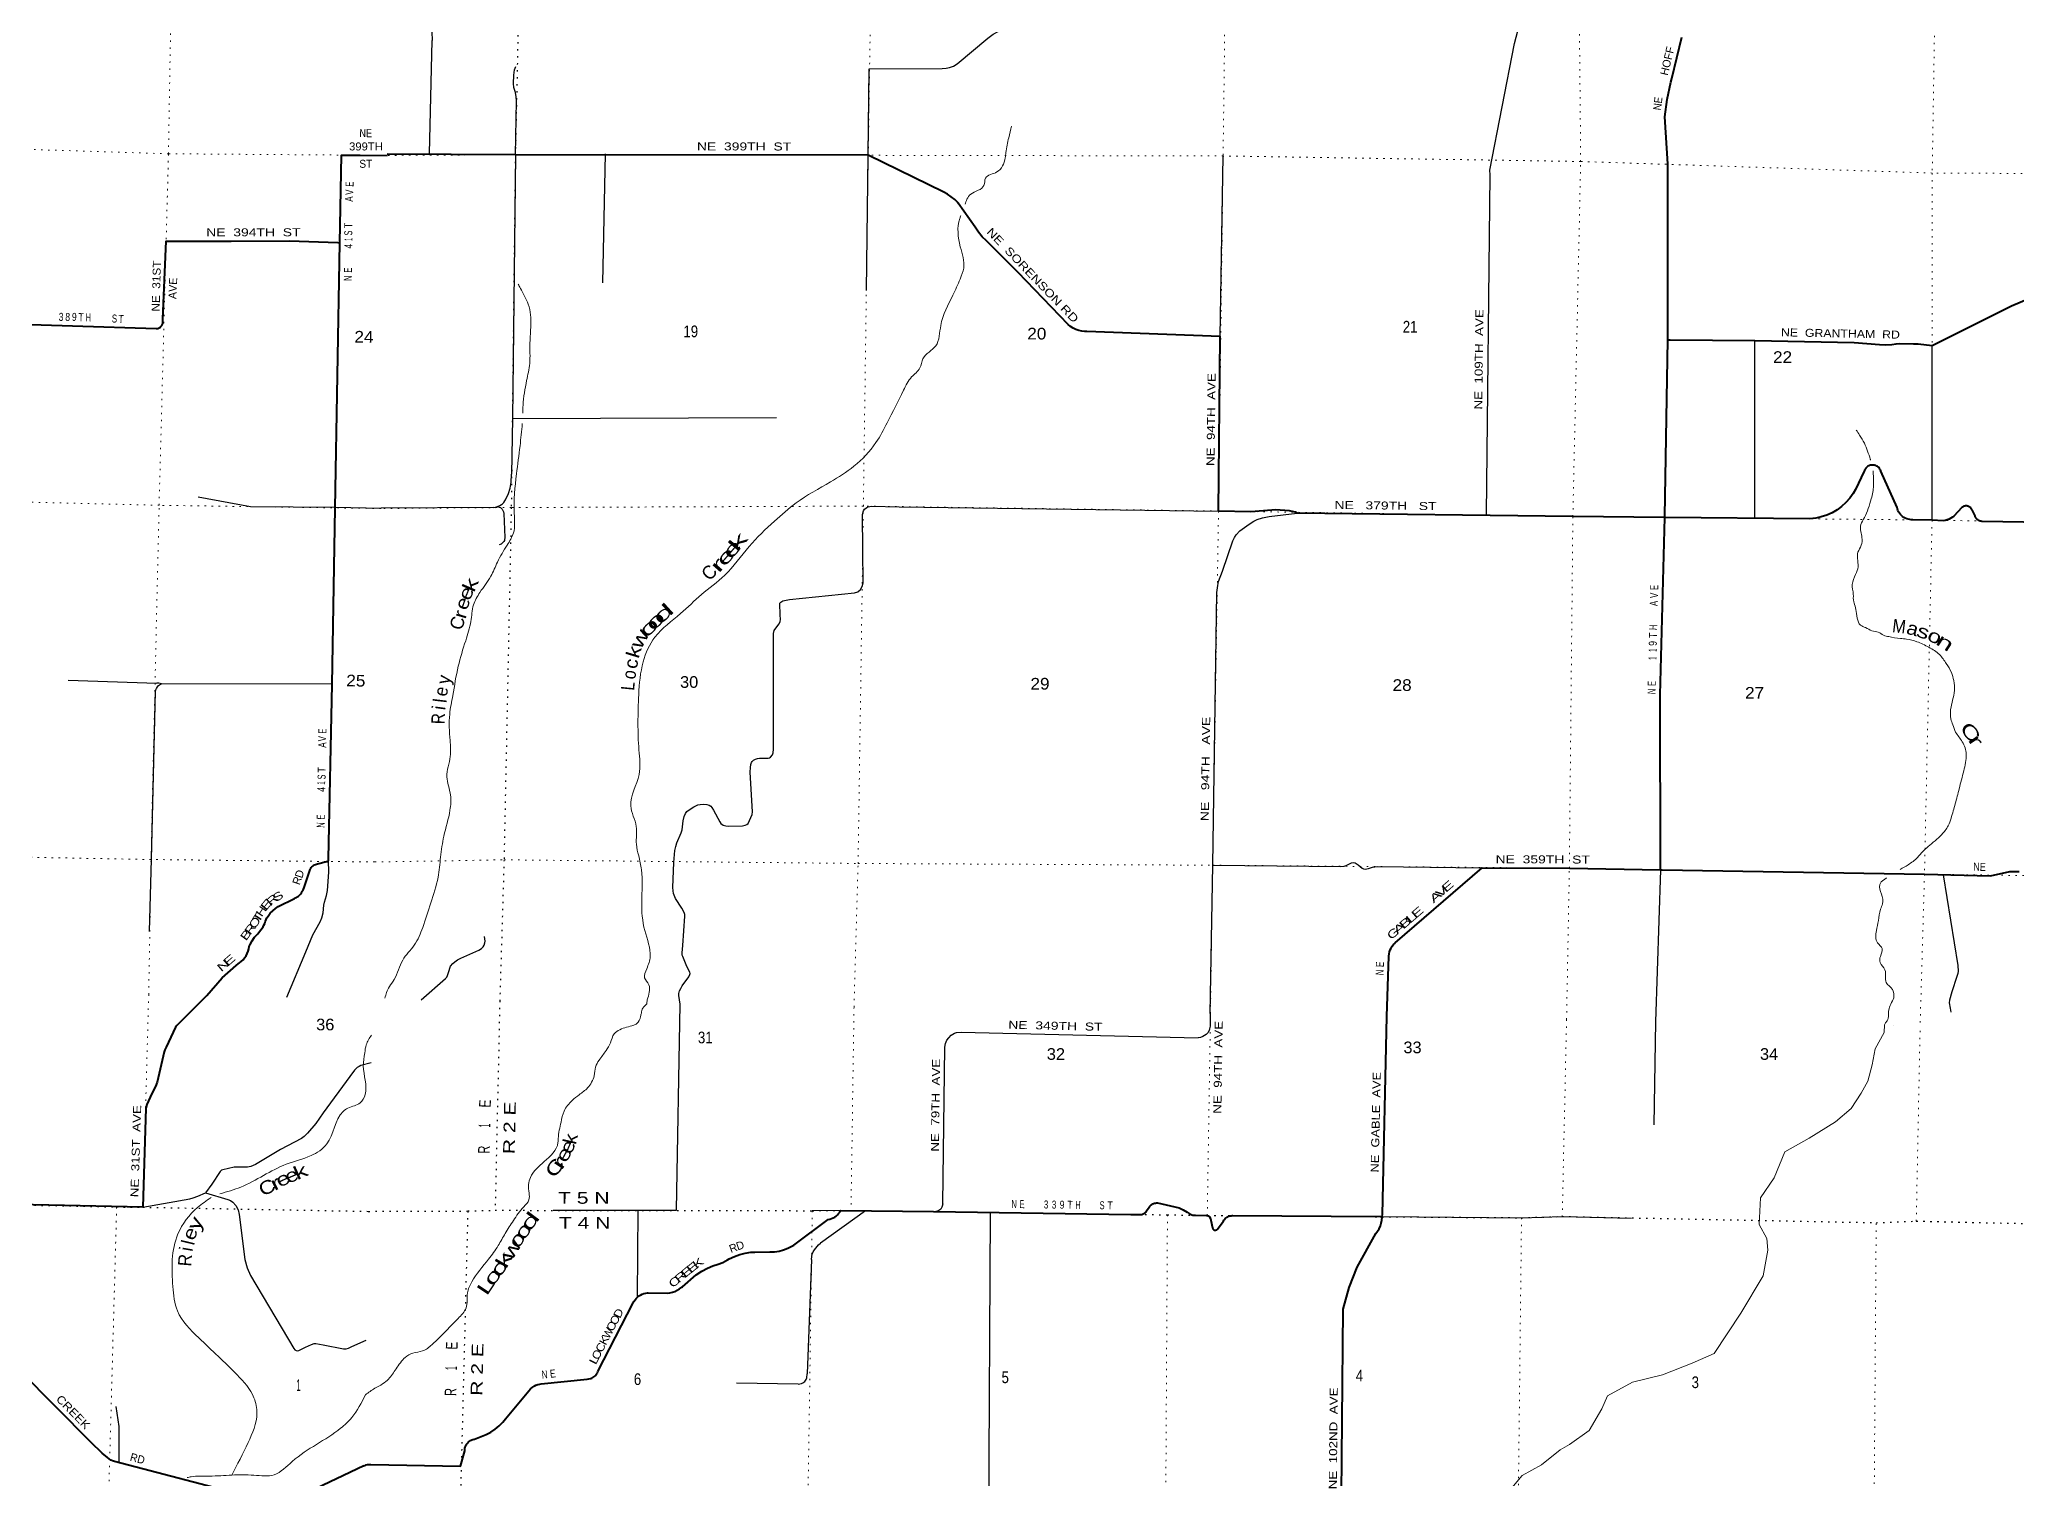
# Model space of a CAD drawing. Header units: feet. Extents: x -481249 to -254670, y -730376 to -544252.
# Drawn here: x -419631 to -389979, y -598346 to -576767 of the extents above; entities that cross this region are included whole.
import ezdxf
from ezdxf.enums import TextEntityAlignment as Align

# ---------------------------------------------------------------- set-up
doc = ezdxf.new("R2010")
doc.units = ezdxf.units.FT
doc.header["$LTSCALE"] = 70
doc.linetypes.add('DOTTED', pattern=[1.5, 0.3, -1.2])
for name, color, linetype, lineweight in [('26', 7, 'Continuous', 40), ('27', 7, 'Continuous', 13), ('29', 7, 'Continuous', 25), ('39', 7, 'Continuous', 13), ('41', 7, 'Continuous', 13), ('6', 7, 'DOTTED', 25), ('7', 7, 'DOTTED', 13)]:
    doc.layers.add(name, color=color, linetype=linetype, lineweight=lineweight)
doc.layers.add('30', color=7, linetype='Continuous')

msp = doc.modelspace()

# ---------------------------------------------------------------- linework, layer by layer
at = {"layer": '26'}
for points in [[(-395207.1, -581270.65), (-395206.88, -581258.7), (-395208.5, -578632.44), (-395251.64, -577927.75), (-395220.88, -577665.98), (-395162.93, -577408.85), (-395146.02, -577351.34), (-395000.3, -576732.71)], [(-415127.4, -579813.96), (-415104.56, -578499.93), (-414824.56, -578500.51), (-414415.21, -578504.71)], [(-395255.92, -583936.94), (-395256.92, -583936.93), (-396632.82, -583921.18), (-400770.28, -583869.08), (-400795.28, -583852.96), (-400820.28, -583848.35), (-400881.64, -583837.02), (-401095.16, -583821.68), (-401148.71, -583823.35), (-401463.91, -583851.92), (-401947.83, -583838.58), (-401923.34, -581218.3), (-403923.31, -581146.93), (-403954.78, -581145.59), (-403999.82, -581139.66), (-404043.98, -581129.05), (-404086.8, -581113.88), (-404127.79, -581094.32), (-404166.52, -581070.58), (-404202.55, -581042.93), (-404954.58, -580260.96), (-405419.05, -579793.81), (-405426.41, -579787.44), (-405491.47, -579724.24), (-405549.56, -579654.58), (-405600.06, -579579.24), (-405851.89, -579221.94), (-405859.27, -579213.43), (-405905.29, -579166.53), (-405955.95, -579124.71), (-406010.71, -579088.4), (-406068.97, -579058.03), (-407201.84, -578503.36), (-412494.67, -578495.02), (-414414.91, -578488.15)], [(-420398.06, -581020.12), (-417881.41, -581103.05), (-417879.6, -581102.94), (-417868.67, -581101.65), (-417857.94, -581099.22), (-417847.53, -581095.68), (-417837.54, -581091.07), (-417828.08, -581085.44), (-417819.27, -581078.85), (-417811.19, -581071.38), (-417803.94, -581063.11), (-417797.59, -581054.12), (-417792.22, -581044.52), (-417787.88, -581034.41), (-417784.62, -581023.9), (-417782.48, -581013.11), (-417781.94, -581007.24), (-417782.89, -580980.93), (-417781.89, -580957.24), (-417732.42, -579791.7), (-416758.48, -579788.93), (-415882.97, -579788.42), (-415155.4, -579813.01), (-415127.4, -579813.96)], [(-415296.74, -589049.08), (-415241.98, -586440.14), (-415198.68, -583796.84), (-415127.4, -579813.96)], [(-395207.1, -581270.65), (-395171.82, -581270.93), (-393903.72, -581280.89), (-392411.81, -581310.84), (-392034.29, -581342.42), (-391941.82, -581346.33), (-391849.44, -581340.56), (-391781.31, -581330), (-391733.33, -581325.43), (-391521.17, -581330.86), (-391453.75, -581332.42), (-391243.16, -581353.31), (-390051.29, -580759.26), (-389533.55, -580541.66)], [(-395255.92, -583936.94), (-395255.41, -583917.16), (-395207.1, -581270.65)], [(-391532.7, -583967.95), (-391533.45, -583968), (-391556.9, -583968.43), (-391580.26, -583966.4), (-391603.29, -583961.94), (-391625.72, -583955.1), (-391647.32, -583945.96), (-391667.84, -583934.6), (-391687.06, -583921.16), (-391704.77, -583905.79), (-391720.78, -583888.65), (-391734.91, -583869.93), (-391747.01, -583849.83), (-391756.93, -583828.59), (-391764.59, -583806.42), (-391769.88, -583783.57), (-392011.58, -583241.81), (-392014.25, -583233.63), (-392019.58, -583221.04), (-392026.21, -583209.08), (-392034.04, -583197.88), (-392043.01, -583187.55), (-392053, -583178.22), (-392063.92, -583169.99), (-392075.63, -583162.94), (-392088.02, -583157.15), (-392100.95, -583152.69), (-392114.27, -583149.61), (-392127.84, -583147.94), (-392141.51, -583147.69), (-392155.13, -583148.88), (-392168.56, -583151.48), (-392181.63, -583155.47), (-392194.22, -583160.8), (-392206.18, -583167.43), (-392217.39, -583175.26), (-392227.71, -583184.23), (-392237.04, -583194.22), (-392245.28, -583205.14), (-392252.33, -583216.85), (-392258.11, -583229.24), (-392262.57, -583242.17), (-392392.71, -583513.42), (-392429.42, -583576.47), (-392479.89, -583646.6), (-392537.41, -583711.07), (-392601.36, -583769.17), (-392671.03, -583820.27), (-392745.66, -583863.81), (-392824.43, -583899.3), (-392906.48, -583926.37), (-392990.91, -583944.72), (-393076.79, -583954.14), (-395255.92, -583936.94)], [(-389251.66, -584016.83), (-390491.24, -583993.74), (-390499.86, -583993.21), (-390512.17, -583991.34), (-390524.22, -583988.21), (-390535.87, -583983.83), (-390547, -583978.25), (-390557.49, -583971.54), (-390567.22, -583963.78), (-390576.08, -583955.03), (-390583.99, -583945.41), (-390590.84, -583935.02), (-390596.57, -583923.97), (-390601.11, -583912.38), (-390645.41, -583820.08), (-390647.86, -583814.5), (-390652.51, -583805.92), (-390658.05, -583797.88), (-390664.39, -583790.46), (-390671.47, -583783.74), (-390679.21, -583777.8), (-390687.54, -583772.7), (-390696.35, -583768.5), (-390705.55, -583765.24), (-390715.04, -583762.96), (-390724.72, -583761.69), (-390734.48, -583761.44), (-390744.21, -583762.21), (-390753.81, -583763.99), (-390763.17, -583766.76), (-390772.19, -583770.5), (-390780.76, -583775.16), (-390788.81, -583780.69), (-390796.23, -583787.03), (-390920.37, -583912.84), (-390937.61, -583927.54), (-390962.65, -583945.23), (-390989.39, -583960.2), (-391017.55, -583972.3), (-391046.82, -583981.38), (-391076.88, -583987.36), (-391245.56, -583973.55), (-391532.7, -583967.95)], [(-395316.35, -589219.97), (-395323.99, -586595.73), (-395255.92, -583936.94)], [(-417121.08, -591104.79), (-416893.69, -590838.98), (-416680.21, -590653.93), (-416651.95, -590629.44), (-416630.21, -590614.2), (-416605.68, -590594.51), (-416579.02, -590568.08), (-416555.27, -590539.01), (-416534.69, -590507.62), (-416517.5, -590474.25), (-416503.9, -590439.26), (-416494.02, -590403.05), (-416487.99, -590366), (-416474.59, -590337.37), (-416443.3, -590282.27), (-416406.43, -590230.75), (-416364.38, -590183.36), (-416345.63, -590163.71), (-416309.94, -590119.99), (-416279.01, -590072.78), (-416267.19, -590049.8), (-416252.72, -590021.67), (-416245.99, -589999.8), (-416242.86, -589989.63), (-416234.15, -589961.32), (-416221.15, -589939.63), (-416203.37, -589911.32), (-416170.86, -589869.91), (-416134.19, -589832.12), (-416093.77, -589798.37), (-416050.05, -589769.03), (-415808.07, -589647.48), (-415790.05, -589638.43), (-415758.07, -589619.56), (-415748.76, -589613.33), (-415731.44, -589598.89), (-415715.72, -589582.72), (-415701.77, -589565), (-415689.76, -589545.92), (-415684.72, -589535.68), (-415672.6, -589510.68), (-415664.2, -589485.68), (-415588.32, -589259.9), (-415573.37, -589215.42), (-415571.2, -589209.9), (-415564.37, -589197.49), (-415555.35, -589184.52), (-415545.02, -589172.56), (-415533.49, -589161.74), (-415520.9, -589152.19), (-415507.38, -589144.01), (-415493.08, -589137.29), (-415478.15, -589132.1), (-415462.76, -589128.5), (-415327.62, -589096.13), (-415313.17, -589091.21), (-415305.22, -589087.76), (-415300.44, -589084.05), (-415298.06, -589079.54), (-415296.47, -589070.52), (-415296.74, -589049.08)], [(-399425.37, -591416.39), (-399392.6, -590510.94), (-399388.51, -590479.86), (-399381.2, -590449.39), (-399370.74, -590419.84), (-399357.24, -590391.55), (-399340.87, -590364.82), (-399321.79, -590339.96), (-399300.22, -590317.22), (-399296.5, -590313.76), (-397992.92, -589187.73), (-396685.77, -589193.86), (-395316.35, -589219.97)], [(-395316.35, -589219.97), (-395291.35, -589220.38), (-391358.69, -589284.47), (-390370.78, -589307.13), (-390079.72, -589244.46), (-390006.35, -589242.83), (-389941.11, -589242.83)], [(-417121.08, -591104.79), (-417544.18, -591521.25), (-417571.21, -591551.46), (-417590.81, -591576.03), (-417733.84, -591876.36), (-417751.62, -591919.27), (-417762.45, -591948.45), (-417867.77, -592402.16), (-417890.64, -592470), (-417946.09, -592570.82), (-418020.32, -592735.57), (-418034.73, -592794.37), (-418081.95, -594278.18)], [(-399490.78, -594416.03), (-399490.45, -594386.1), (-399425.37, -591416.39)], [(-418081.95, -594278.18), (-422554.08, -594180.86), (-422567.92, -594180.38), (-422594.4, -594195.23), (-422700.49, -594265.49), (-423205.64, -594672.3), (-424176.37, -595506.99)], [(-408319.51, -594847.9), (-407801.49, -594462.75), (-407775.8, -594457.36), (-407750.81, -594449.32), (-407726.8, -594438.72), (-407704.03, -594425.66), (-407682.74, -594410.29), (-407663.19, -594392.78), (-407645.56, -594373.33), (-407630.07, -594352.13), (-407616.88, -594329.44), (-407616.28, -594328.26), (-406223.33, -594343.65), (-403260.93, -594385.11), (-403155.2, -594385.96), (-403131.67, -594386.15), (-403105.2, -594386.18), (-403097.97, -594385.21), (-403087.49, -594382.67), (-403077.33, -594379.03), (-403067.61, -594374.36), (-403058.42, -594368.7), (-403049.89, -594362.11), (-403042.08, -594354.66), (-403035.1, -594346.43), (-403029.02, -594337.53), (-403027.26, -594334.53), (-402988.07, -594276.2), (-402979.5, -594264.52), (-402969.76, -594253.8), (-402958.95, -594244.15), (-402947.2, -594235.69), (-402934.62, -594228.51), (-402921.36, -594222.68), (-402907.56, -594218.26), (-402893.38, -594215.31), (-402878.97, -594213.87), (-402864.48, -594213.93), (-402861.59, -594214.13), (-402536.25, -594289.64), (-402476.57, -594316.8), (-402420.06, -594350.05), (-402417.64, -594351.66), (-402402.29, -594364.02), (-402385.73, -594374.71), (-402368.14, -594383.6), (-402349.72, -594390.61), (-402330.66, -594395.66), (-402311.18, -594398.68), (-402293.46, -594399.65), (-402128.8, -594401.31), (-402122.8, -594401.3), (-402116.84, -594401.91), (-402110.97, -594403.14), (-402105.26, -594404.98), (-402099.77, -594407.4), (-402094.57, -594410.39), (-402089.71, -594413.9), (-402085.25, -594417.9), (-402083.44, -594419.9), (-402069.99, -594444.93), (-402064.19, -594469.9), (-402036.35, -594589.75), (-402035.62, -594593.67), (-402034.49, -594597.49), (-402032.97, -594601.17), (-402031.06, -594604.68), (-402028.81, -594607.96), (-402026.22, -594610.99), (-402023.33, -594613.74), (-402020.16, -594616.17), (-402016.76, -594618.25), (-402013.17, -594619.97), (-402009.41, -594621.3), (-402005.53, -594622.23), (-402001.58, -594622.75), (-401997.59, -594622.86), (-401993.62, -594622.54), (-401989.7, -594621.82), (-401985.87, -594620.69), (-401982.19, -594619.16), (-401978.69, -594617.26), (-401975.4, -594615), (-401972.37, -594612.41), (-401970.32, -594610.32), (-401875.52, -594487.38), (-401867.2, -594473.44), (-401857.46, -594460.45), (-401846.42, -594448.54), (-401834.19, -594437.86)], [(-401834.19, -594437.86), (-401820.92, -594428.51), (-401806.74, -594420.6), (-401791.81, -594414.22), (-401776.3, -594409.43), (-401760.37, -594406.29), (-401744.2, -594404.83), (-401731.9, -594404.86), (-399524.78, -594415.87), (-399490.78, -594416.03)], [(-400125.61, -600817.79), (-400078.35, -595808.14), (-399986.45, -595480.48), (-399866.15, -595175.91), (-399587.66, -594674.37), (-399561.12, -594638.6), (-399538.46, -594600.26), (-399519.93, -594559.76), (-399505.74, -594517.55), (-399496.04, -594474.08), (-399490.93, -594429.84), (-399490.78, -594416.03)], [(-414766.69, -598158.04), (-414749.16, -598149.7), (-414730.35, -598143.2), (-414710.97, -598138.71), (-414709.82, -598138.57), (-414684.9, -598135.93), (-414659.82, -598136.4), (-413317.66, -598161.64), (-413254.34, -597930.57), (-413253.45, -597911.97), (-413250.61, -597893.56), (-413245.87, -597875.55), (-413239.27, -597858.14), (-413230.89, -597841.51), (-413220.81, -597825.85), (-413209.16, -597811.32), (-413196.05, -597798.1), (-413181.62, -597786.32), (-413166.05, -597776.11), (-413149.49, -597767.58), (-413132.14, -597760.83), (-413114.17, -597755.94), (-413106.34, -597754.42), (-412933.57, -597687.56), (-412863.98, -597651.23), (-412798.56, -597607.83), (-412738.04, -597557.82), (-412683.08, -597501.76), (-412641.08, -597449.68), (-412265.75, -596999.43), (-412241.13, -596979.73), (-412214.58, -596962.71), (-412186.4, -596948.56), (-412156.89, -596937.44), (-412126.38, -596929.46), (-412106.85, -596926.1), (-411418.61, -596854.84), (-411393.73, -596852.26), (-411368.61, -596847.63), (-411360.76, -596845.62), (-411345.04, -596839.77), (-411330.01, -596832.31), (-411315.85, -596823.31), (-411302.7, -596812.89), (-411290.72, -596801.15), (-411280.02, -596788.22), (-411270.74, -596774.25), (-411262.97, -596759.38), (-411256.79, -596743.78), (-411255.6, -596740.08), (-410728.05, -595713.97), (-410715.16, -595689.61), (-410699.79, -595666.74), (-410682.11, -595645.6), (-410662.32, -595626.43), (-410640.63, -595609.43), (-410617.29, -595594.78), (-410592.54, -595582.66), (-410566.67, -595573.19), (-410539.94, -595566.48), (-410512.66, -595562.6), (-410500.69, -595561.81), (-410217.43, -595567.39), (-410177.95, -595562.48), (-410139.19, -595553.47), (-410101.59, -595540.46), (-410065.55, -595523.59), (-410031.48, -595503.05), (-409999.74, -595479.06), (-409989.5, -595470.13), (-409781.25, -595293.88), (-409699.8, -595238.77), (-409613.04, -595192.49), (-409532.09, -595159.11), (-409450.64, -595131.51), (-409382.29, -595106.81), (-409312.31, -595069.22), (-409285.8, -595052.38), (-409208.85, -595014.85), (-409128.41, -594985.58), (-409045.34, -594964.87), (-408960.57, -594952.96), (-408903.07, -594949.97), (-408677.91, -594949.23), (-408608.61, -594946.24), (-408540, -594936.03), (-408472.84, -594918.7), (-408407.85, -594894.45), (-408345.76, -594863.54), (-408319.51, -594847.9)], [(-414766.69, -598158.04), (-415585.92, -598546.66), (-415698.52, -598576.84), (-415837.81, -598600.52), (-416079.09, -598630.56), (-416327.87, -598638.32), (-416382.97, -598636.2), (-416407.92, -598634.3), (-416480.44, -598621.36), (-418507.27, -598091.41), (-418539.1, -598081.79), (-418560.29, -598071.19), (-418613.26, -598033.03), (-418692.61, -597966.27), (-418859.07, -597807.49), (-419915.03, -596734.88)]]:
    msp.add_lwpolyline(points, dxfattribs=at)
at = {"layer": '29'}
for p, q in [((-413781.76, -578474.81), (-413743.94, -576782.14)), ((-411145.38, -578481), (-411188.89, -580414.62)), ((-407229.16, -580531.32), (-407201.89, -578507.27)), ((-401923.34, -581218.3), (-401878.89, -578513.67)), ((-393904.05, -583948.3), (-393905.73, -581280.9)), ((-391245.56, -583973.55), (-391243.16, -581353.31)), ((-412537.02, -582450.51), (-408575.83, -582436.73)), ((-412822.67, -583785.85), (-414509.79, -583793.02)), ((-419200.71, -586375.77), (-417872.11, -586417.48)), ((-417802.02, -586428.77), (-415245.75, -586426.01)), ((-402034.86, -589149.45), (-400115.21, -589167.63)), ((-399568.26, -589170.62), (-397992.92, -589187.73)), ((-395316.35, -589219.97), (-395393, -591495.92)), ((-391077.57, -589296.11), (-390860.85, -590651.09)), ((-395393, -591495.92), (-395418.28, -593040.26)), ((-405807.42, -591654.34), (-402255.16, -591736.6)), ((-406084.09, -594228.39), (-406050.35, -591879.63)), ((-410660.94, -595621.66), (-410651.26, -594323.97)), ((-407616.28, -594328.26), (-408040.52, -594330.3)), ((-407243.71, -594332.38), (-407918.87, -594816.38)), ((-405372.4, -594364.57), (-405399.78, -599380.88)), ((-408054.98, -595063.23), (-408115.66, -596779.25)), ((-408250.82, -596929.68), (-409176.35, -596918.45))]:
    msp.add_line(p, q, dxfattribs=at)
for points in [[(-413698.35, -574900.72), (-413826.53, -575040.86), (-413873.24, -575118.32), (-413914.62, -575195.76), (-414133.49, -575727.2), (-414154.84, -575815.33), (-414157.51, -575895.44), (-414146.84, -575959.54), (-414122.81, -576020.96), (-414034.73, -576146.48), (-413882.59, -576336.09), (-413831.87, -576413.54), (-413791.83, -576498.99), (-413767.81, -576565.76), (-413749.13, -576651.21), (-413743.94, -576782.14)], [(-397510.04, -576826.73), (-397405.01, -576428.26)], [(-406093.27, -577202.67), (-406030.5, -577198.68), (-405985.12, -577187.99), (-405923.73, -577166.63), (-405867.68, -577131.91), (-405408.58, -576747.35), (-405325.83, -576688.6), (-405251.1, -576648.54), (-405147, -576595.13), (-405040.23, -576552.4), (-404936.13, -576520.35), (-404813.35, -576493.65), (-404674.55, -576474.95), (-404549.1, -576458.93), (-404386.28, -576445.58), (-404255.49, -576445.58), (-404063.31, -576453.59), (-403943.2, -576458.93)], [(-397925.95, -583884.91), (-397874.76, -578796.96), (-397876.86, -578728.69), (-397510.04, -576826.73)], [(-412494.67, -578495.02), (-412478.6, -577684.71), (-412481.27, -577625.96), (-412491.95, -577561.87), (-412515.97, -577484.42), (-412521.31, -577428.34), (-412515.97, -577302.82), (-412505.29, -577220.04), (-412489.28, -577171.97)], [(-407201.89, -578507.27), (-407201.84, -578503.36), (-407187.57, -577204.26), (-406093.27, -577202.67)], [(-412494.67, -578495.02), (-412539.75, -582451.28), (-412549.96, -583285.01)], [(-412761.12, -583772.01), (-412725.13, -583755.59), (-412701.45, -583741.57), (-412686.76, -583729.55), (-412668.75, -583709.53), (-412650.39, -583684.16), (-412641.39, -583670.8), (-412599.35, -583573.33), (-412573.32, -583495.88), (-412556.65, -583405.08), (-412549.96, -583285.01)], [(-417249.96, -583625.74), (-416465.32, -583772.3), (-415186.36, -583780.98), (-414509.79, -583793.02)], [(-412822.67, -583785.85), (-412790.86, -583780.3), (-412761.12, -583772.01)], [(-412761.12, -583772.01), (-412735.14, -583778.96), (-412715.46, -583786.97), (-412693.77, -583807.67), (-412680.76, -583829.7), (-412671.08, -583850.4), (-412666.08, -583873.76), (-412652.74, -584234.29), (-412655.4, -584271.67), (-412658.74, -584282.36), (-412665.41, -584293.05), (-412682.1, -584311.73), (-412698.11, -584326.43), (-412707.45, -584333.1), (-412738.15, -584345.12)], [(-407283.01, -584425.24), (-407287.67, -583888.47), (-407274.33, -583835.05), (-407255.64, -583808.35), (-407223.61, -583784.31), (-407204.93, -583773.63), (-407150.4, -583763.84)], [(-407150.4, -583763.84), (-406736.76, -583773.28), (-401950.07, -583842.31)], [(-401974.25, -585061.39), (-401959.3, -584956.67), (-401945.96, -584892.58), (-401889.91, -584737.69), (-401732.42, -584283.69), (-401706.4, -584232.95), (-401681.71, -584195.56), (-401625.66, -584136.81), (-401489.53, -584032.66), (-401418.13, -583989.93), (-401366.75, -583965.89), (-401288.67, -583940.52), (-401187.91, -583920.49), (-400770.28, -583869.08)], [(-408970.6, -587752.74), (-408967.93, -587682), (-408963.26, -587640.6), (-408953.25, -587609.89), (-408943.24, -587592.53), (-408923.89, -587575.18), (-408893.87, -587560.48), (-408862.5, -587549.81), (-408831.14, -587544.46), (-408703.02, -587544.46), (-408682.33, -587540.46), (-408666.98, -587528.44), (-408638.96, -587496.39), (-408626.95, -587461.67), (-408622.94, -587410.93), (-408622.94, -585675.06), (-408614.26, -585629.68), (-408544.86, -585536.21), (-408520.84, -585498.82), (-408516.17, -585461.42), (-408521.51, -585397.32), (-408526.85, -585221.07), (-408512.83, -585202.39), (-408484.14, -585183.68), (-408382.72, -585162.31), (-407405.79, -585066.17), (-407355.74, -585047.49), (-407315.71, -585012.77), (-407291.68, -584967.37), (-407277.67, -584916.62), (-407283.01, -584425.24)], [(-402070.67, -591370.67), (-402034.86, -589149.45), (-401974.25, -585061.39)], [(-417892.38, -586545.7), (-417886.52, -586520.02), (-417878.03, -586498.8), (-417864.25, -586475.45), (-417846.22, -586456.35), (-417833.49, -586444.68), (-417818.64, -586434.07), (-417802.02, -586428.77)], [(-417802.02, -586428.77), (-417840.91, -586419.22), (-417872.11, -586417.48)], [(-417982.19, -590144.54), (-417953.56, -589060.1), (-417892.38, -586545.7)], [(-410020.38, -591231.45), (-410043.62, -591101.63), (-410041.62, -591070.93), (-410030.94, -591033.54), (-410013.59, -590997.48), (-409990.23, -590957.42), (-409894.14, -590823.89), (-409876.13, -590790.52), (-409874.8, -590771.82), (-409878.13, -590754.45), (-409920.83, -590669), (-409984.89, -590519.44), (-409991.57, -590498.09), (-409992.9, -590462.04), (-409984.89, -590353.87), (-409952.86, -589915.9), (-409953.53, -589890.54), (-409964.21, -589857.16), (-409995.57, -589793.05), (-410091.66, -589648.84), (-410104.34, -589624.82), (-410121.69, -589574.08), (-410129.7, -589535.36), (-410134.37, -589483.27), (-410118.35, -589109.39), (-410102.34, -588927.79), (-410088.33, -588867.71), (-410070.31, -588815.62), (-410006.25, -588666.07), (-409992.24, -588619.35), (-409979.56, -588484.47), (-409963.55, -588419.06), (-409944.86, -588376.33), (-409920.83, -588345.6), (-409887.48, -588317.58), (-409818.08, -588272.18), (-409755.34, -588244.12), (-409720.65, -588237.46), (-409673.94, -588234.79), (-409623.23, -588240.13), (-409589.85, -588249.46), (-409563.17, -588262.83), (-409545.82, -588281.53), (-409520.46, -588324.24), (-409429.7, -588500.5), (-409411.03, -588521.88), (-409377.66, -588547.25), (-409337.62, -588560.6), (-409296.24, -588564.59), (-409086.72, -588556.59), (-409045.34, -588548.57), (-409023.32, -588537.9), (-409003.3, -588521.87), (-408981.28, -588479.13), (-408943.25, -588388.35), (-408938.57, -588350.95), (-408970.6, -587752.74)], [(-415920.73, -591127.52), (-415638.1, -590447.21), (-415532.04, -590192.54), (-415421.74, -589997.29), (-415399.47, -589938.93), (-415379.32, -589861.47), (-415367.65, -589750.05), (-415358.11, -589704.43), (-415325.23, -589601.5), (-415311.44, -589530.4), (-415294.47, -589254.51), (-415298.06, -589079.54)], [(-400115.21, -589167.63), (-400064.18, -589164.13), (-400032.15, -589154.78), (-400010.8, -589142.76), (-399953.41, -589114.72), (-399928.05, -589109.38), (-399900.03, -589113.39), (-399853.32, -589145.43), (-399794.59, -589192.17), (-399773.24, -589202.85), (-399746.55, -589206.86), (-399725.19, -589205.52), (-399697.17, -589197.51), (-399637.11, -589178.82), (-399602.41, -589173.48), (-399568.26, -589170.62)], [(-413908.85, -591168.53), (-413540.91, -590846.59), (-413524.23, -590827.9), (-413511.55, -590803.86), (-413495.53, -590755.79), (-413466.17, -590664.99), (-413434.14, -590624.93), (-413404.78, -590598.23), (-413361.41, -590566.18), (-413314.03, -590542.14), (-413041.77, -590424.64), (-413001.73, -590397.93), (-412978.38, -590372.57), (-412963.7, -590347.2), (-412951.69, -590313.81), (-412948.35, -590288.44), (-412959.03, -590219.01)], [(-390860.85, -590651.09), (-390852.15, -590737.09), (-390857.49, -590771.81), (-390873.51, -590819.88), (-390950.91, -591046.87), (-390982.94, -591172.39), (-390988.28, -591212.45), (-390974.94, -591292.57), (-390961.59, -591351.32)], [(-411926.81, -594323.25), (-410076.86, -594324.08), (-410020.38, -591231.45)], [(-402070.67, -591370.67), (-402072.2, -591563.92), (-402080.84, -591602.78), (-402089.47, -591628.69), (-402108.89, -591662.16), (-402133.71, -591688.07), (-402181.18, -591719.38), (-402220.03, -591732.33), (-402255.16, -591736.6)], [(-406050.35, -591879.63), (-406044.59, -591824.11), (-406023.01, -591774.44), (-405994.96, -591735.58), (-405958.27, -591696.71), (-405906.48, -591666.49), (-405878.43, -591657.85), (-405807.42, -591654.34)], [(-414658.55, -592110.98), (-414812.8, -592154.13), (-414835.61, -592165.67), (-414867.4, -592184.76), (-414905.55, -592222.92), (-414977.22, -592318.61), (-415377.46, -592860.57), (-415487.74, -593024.41), (-415612.38, -593169.71), (-415661.13, -593218.48), (-415703.73, -593247.81), (-416016.54, -593414.56), (-416393.39, -593639.4), (-416463.79, -593668.25), (-416512.08, -593677.57), (-416656.39, -593675.43), (-416711.31, -593679.69), (-416880.86, -593715.73), (-416902.06, -593724.22), (-416922.61, -593740.98), (-417047.6, -593932.55), (-417142.97, -594060.63)], [(-418081.95, -594278.18), (-417374.69, -594150.43), (-417327.3, -594138.28), (-417258.12, -594112.26), (-417142.97, -594060.63)], [(-417142.97, -594060.63), (-416806.7, -594161.47), (-416767.47, -594179.05), (-416731.44, -594204.5), (-416686.63, -594250.83), (-416650.91, -594316.88), (-416635.91, -594388.62), (-416550.28, -595061.3), (-416517.38, -595188.39), (-416467.97, -595300.27), (-415817.46, -596394.76), (-415802.07, -596415.07), (-415784.2, -596427.72), (-415763.92, -596432.03), (-415742.73, -596425.67), (-415640.58, -596375.14), (-415549.86, -596334.49), (-415513.83, -596323.89), (-415486.9, -596320.8), (-415375.21, -596343.7), (-415070, -596403.61), (-415030.6, -596402.35), (-414996.69, -596389.63), (-414944.86, -596368.63), (-414732.95, -596271.39)], [(-406084.09, -594228.39), (-406091.81, -594264.51), (-406096.66, -594279.08), (-406107.45, -594295.81), (-406114.47, -594305.53), (-406130.11, -594319.03), (-406141.98, -594328.2), (-406153.31, -594334.14), (-406166.8, -594338.46), (-406189.46, -594343.86)], [(-399499.78, -594415.99), (-397403.24, -594436.13), (-396792.11, -594417.31), (-395753.61, -594441.14)], [(-408054.98, -595063.23), (-408048.34, -595016.45), (-408041.33, -594984.06), (-408027.84, -594949.52), (-408006.81, -594914.97), (-407967.96, -594865.31), (-407946.92, -594840.48), (-407918.87, -594816.38)], [(-408250.82, -596929.68), (-408202.41, -596922.49), (-408180.82, -596909.53), (-408152.77, -596890.1), (-408133.35, -596862.03), (-408124.71, -596838.28), (-408115.66, -596779.25)], [(-418484.87, -597264.87), (-418442.17, -597565.07), (-418441.19, -598108.69)]]:
    msp.add_lwpolyline(points, dxfattribs=at)
at = {"layer": '39'}
for p, q in [((-410515.44, -591167.66), (-410520.91, -591222.62)), ((-391817.38, -591552), (-391817.6, -591551.63))]:
    msp.add_line(p, q, dxfattribs=at)
msp.add_lwpolyline([(-397549.59, -598486.23), (-397391.31, -598302.37), (-397105.17, -598140.64), (-396825.21, -597918.44), (-396684.18, -597838.52), (-396386.53, -597628.93), (-396199.68, -597299.3), (-396115.45, -597107.07), (-395739.61, -596901.97), (-395290.36, -596791.62), (-394843.15, -596616.91), (-394515.31, -596470.57), (-394111.22, -595868.53), (-393778.72, -595308.43), (-393706.58, -594920.91), (-393725.36, -594747.52), (-393839.47, -594538.96), (-393817.12, -594137.81), (-393611.12, -593838.92), (-393454.53, -593448.05), (-393090.66, -593240.56), (-392693.59, -592997.96), (-392460.46, -592796.38), (-392308.85, -592568.11), (-392208.88, -592386.42), (-392143.18, -592143.37), (-392099.61, -591901.62), (-391965.56, -591656.72), (-391956.89, -591543.99)], dxfattribs=at)
for points in [[(-405749.69, -579238.32), (-405721.11, -579161.78), (-405664.99, -579087.41), (-405466.39, -578954.6), (-405442.45, -578846.14), (-405271.91, -578753.53), (-405147.71, -578542.53), (-405137.78, -578462.2), (-405093.91, -578239.27), (-405051.99, -578064.52)], [(-410515.44, -591167.66), (-410485.47, -591055.18), (-410493.66, -590940.74), (-410556.05, -590840.44), (-410524.11, -590701.85), (-410472.16, -590521.07), (-410553.01, -590129.66), (-410599.79, -589700.05), (-410602.46, -589216.16), (-410644.92, -589009.42), (-410679.29, -588834.78), (-410681.67, -588567.74), (-410764.42, -588258.66), (-410638.57, -587788.64), (-410641.09, -587421.2), (-410655.7, -587019.66), (-410644.24, -586589.96), (-410576.66, -586097.94), (-410400.47, -585728.24), (-410015.44, -585376.3), (-409704.61, -585090.74), (-409353.63, -584801.1), (-408988.79, -584370.88), (-408607.82, -583988.84), (-408284.92, -583717.31), (-407767.32, -583401.32), (-407416.26, -583165.89), (-407085.45, -582812.03), (-406917.2, -582514.62), (-406672.91, -582026.36), (-406550.7, -581827.4), (-406428.41, -581692.7), (-406380.41, -581554.09), (-406189.93, -581361.06), (-406114.05, -581055.75), (-405931.96, -580599.71), (-405823.87, -580358.61), (-405769.88, -580193.89), (-405820.52, -579876.72), (-405829.14, -579451.07), (-405812.75, -579407.19)], [(-412382.95, -582370.57), (-412379.04, -582251.53), (-412325.34, -581882.01), (-412279.51, -581624.93), (-412275.93, -581313.71), (-412262.23, -581054.68), (-412300.82, -580737.5), (-412419.61, -580498.74), (-412451.85, -580436.44)], [(-414452.55, -591145.12), (-414424.96, -591056.91), (-414382.92, -590970.51), (-414312.79, -590861.98), (-414184.68, -590572.67), (-414010.31, -590347.53), (-413884.18, -590082.31), (-413764.21, -589714.7), (-413654.31, -589329.04), (-413616.58, -589027.81), (-413566.81, -588714.51), (-413474.99, -588322.84), (-413467.27, -588097.95), (-413521.86, -587822.96), (-413470.08, -587519.7), (-413474.43, -587278.76), (-413478.99, -586885.23), (-413433.2, -586602.06), (-413351.47, -586166.24), (-413239.56, -585782.58), (-413161.65, -585493.33), (-413121.84, -585246.31), (-413025.72, -585057.43), (-412863.41, -584816.25), (-412763.31, -584605.28), (-412617.09, -584348.07), (-412522.97, -584167.22), (-412511.33, -583874.06), (-412478.01, -583281.7), (-412424.38, -582859.97), (-412390.8, -582526.67)], [(-392381.85, -582623.65), (-392332.86, -582698.67), (-392260.51, -582820.23), (-392212.24, -582941.43), (-392171.97, -583060.51), (-392168.89, -583073.29)], [(-392130.47, -583237.32), (-392124.11, -583336.32), (-392124.06, -583460.82), (-392133.53, -583553.05), (-392157.17, -583653.1), (-392201.62, -583801.04), (-392259.93, -583936.72), (-392313.73, -584040.34), (-392315.36, -584144.73), (-392296.75, -584237.38), (-392306.56, -584351.7), (-392356.32, -584453.37), (-392363.81, -584547.63), (-392355.76, -584674.26), (-392391.66, -584788.19), (-392442.16, -584938.04), (-392426.43, -585086.87), (-392420.14, -585197.41), (-392414.4, -585215.57), (-392389.83, -585312.32), (-392367.8, -585443.17), (-392317.31, -585550.35), (-392241.61, -585585.61), (-392148.04, -585633.18), (-392051.19, -585654.86), (-391972.86, -585699.61), (-391894.54, -585721.99), (-391721.1, -585749.97), (-391626.25, -585757.41), (-391472.37, -585797.85), (-391293.07, -585880.83), (-391134.27, -585991.63), (-391032.02, -586125.68), (-390955.86, -586259.35), (-390919.63, -586380.37), (-390907.91, -586529.14), (-390936.28, -586675.3), (-390966.57, -586815.42), (-390962.75, -586956.04), (-390936.02, -587042.78), (-390891.61, -587153.89), (-390791.52, -587297.95), (-390732.25, -587485.58), (-390770.29, -587736.02), (-390838.67, -588002.07), (-390898.39, -588228.1), (-390959.97, -588444.05), (-391003.89, -588557.86), (-391100.25, -588688.96), (-391305.77, -588870.64), (-391383.14, -588941.78), (-391462.82, -589032.97), (-391605.02, -589143.31), (-391723.01, -589213.11)], [(-391928, -589339.73), (-391969.74, -589368.81), (-392031.03, -589438.18), (-392003.17, -589581.17), (-391989.45, -589729.97), (-392016.78, -589809.88), (-392049.55, -589980.08), (-392079.99, -590130.23), (-392062.79, -590313.22), (-391993.93, -590400.59), (-392019.82, -590516.68), (-392025.28, -590608.96), (-391952.75, -590718.48), (-391933.67, -590909.53), (-391840.95, -591011.31), (-391820.83, -591136.11), (-391864.47, -591231.84), (-391896.01, -591323.75), (-391900.84, -591375.88), (-391908.07, -591461.54), (-391935.7, -591504.22), (-391956.89, -591543.99)], [(-414743.4, -597090.78), (-414603.36, -596993.71), (-414484.83, -596927.14), (-414398.28, -596855.54), (-414283.06, -596700.46), (-414145.28, -596530.01), (-414034.84, -596465.19), (-413885.25, -596433.76), (-413745.79, -596339.73), (-413530.47, -596129.54), (-413354.13, -595946.26), (-413234.84, -595789.29), (-413211.83, -595562.97), (-413148.53, -595398.21), (-412895.03, -595056.62), (-412752.25, -594854.19), (-412646.2, -594670.68), (-412523.85, -594479.66), (-412368.84, -594271.58), (-412291.34, -594167.54), (-412288.26, -594067.18), (-412296.36, -593938.33), (-412269.02, -593832.7), (-412060.86, -593594.16), (-411855.3, -593309.33), (-411851.38, -593247.16), (-411809.76, -593003.35), (-411764.46, -592836), (-411641.09, -592677.16), (-411538.05, -592592.01), (-411410.33, -592487.56), (-411351.5, -592403.02), (-411312.36, -592305.81), (-411292.31, -592175.84), (-411239.01, -592075.05), (-411134.13, -591929.69), (-411068.29, -591813.23), (-411011.94, -591678.38), (-410929.71, -591616.69), (-410718.7, -591547.02), (-410671.81, -591524.39), (-410616.32, -591417.65), (-410604.68, -591365.77), (-410582.34, -591292.14), (-410523.42, -591226.87), (-410520.91, -591222.62)], [(-416927.74, -594077.17), (-416611.69, -593975.68), (-415931.74, -593633.52), (-415559.72, -593504.4), (-415322.89, -593329.7), (-415078.38, -592844.04), (-415004.93, -592791.69), (-414820.55, -592712.03), (-414747.37, -592589.41), (-414774.84, -592159.11), (-414753.96, -591962.9), (-414730.96, -591843.02), (-414652.7, -591696.99)], [(-416747.93, -598294.57), (-416503.81, -597808.78), (-416370.72, -597370.49), (-416415.06, -597136.5), (-416667.17, -596792.86), (-417242.81, -596238.29), (-417563.54, -595832.69), (-417632.71, -595467.58), (-417555.11, -594678.57), (-417260.7, -594282.5), (-417058.83, -594134.64)], [(-426894.07, -596709.09), (-426552.55, -596597.27), (-426428.89, -596622.48), (-426350.21, -597007.9), (-426485.77, -597546.51), (-426591.11, -597834.94), (-426438.25, -598057.63), (-426069.63, -598472.46), (-425798.11, -598760.38), (-425552.94, -599384.89), (-425388.77, -599555.67), (-425177.77, -599777.81), (-424855.18, -600189.48), (-424594.88, -600444.99), (-424442.59, -600446.83), (-424202.44, -600300.33), (-424052.99, -600173.62), (-423833.15, -600118.94), (-423388.6, -600055.9), (-422822.22, -599929.68), (-422385.34, -600015), (-422155.63, -600129.21), (-421817.36, -600392.72), (-421460.32, -600626.58), (-421360.73, -600733.49), (-421244.99, -601079.71), (-421150.1, -601214.6), (-420874.3, -601410.28), (-420742.4, -601507.96), (-420649.3, -601715.09), (-420655.14, -602114.44), (-420560.67, -602347.69), (-420363.14, -602547.41), (-420036.2, -602782.53), (-419921.57, -602929.97), (-419810.34, -603296.14), (-419736.87, -603649.32), (-419523.1, -604246.94), (-419401.06, -604743.88), (-419351.83, -605267.08), (-419267.1, -605407.74), (-419251.38, -605582.79), (-419265.71, -605919.7), (-419172.27, -606032.47), (-418995.91, -606115.22), (-418993.59, -606183.54), (-419221.42, -606480.92), (-419296.96, -606617.53), (-419241.61, -606811.65), (-419096.94, -606959.85), (-418909.12, -606984.67), (-418581.78, -606878.51), (-418526.33, -606906.01), (-418484.68, -607005.43), (-418429.79, -607380.22), (-418296.24, -607492), (-418067.77, -607656.37), (-418056.08, -607913.63), (-418186.15, -608066.93), (-418400.35, -608218.11), (-418483.08, -608402.72), (-418442.99, -608484.03), (-418314.29, -608629.82), (-418067.53, -609027.53), (-417972.44, -609154.4), (-417947.46, -609279.49), (-417897.95, -609385.14), (-417679.1, -609370.59), (-417440.24, -609276.25), (-417273.13, -609083.73), (-417132.58, -608830.32), (-417067.08, -608775.77), (-416896.04, -608667.67), (-416792.21, -608521.73), (-416764.51, -608373.87), (-416660.27, -608292.19), (-416392.3, -608236.73), (-416303.74, -608303.21), (-416350.9, -608508.79), (-416326, -608718.21), (-416045.08, -608950.15), (-415724.76, -609128.88), (-415403.19, -609337.76), (-415241.99, -609466.3), (-415101.76, -609632.46), (-414973.39, -609723.18)], [(-416746.32, -598294.5), (-416415.63, -598296.84), (-416112.79, -598290.44), (-415841.26, -598090.52), (-415115.38, -597592.93), (-414949.06, -597432.51), (-414743.4, -597090.78)], [(-417418.21, -598332.12), (-417358.35, -598321.2), (-417083.46, -598310.07), (-416746.32, -598294.5)]]:
    msp.add_spline(points, degree=3, dxfattribs=at)
at = {"layer": '6'}
msp.add_line((-412727.98, -591183.41), (-412798.25, -594324.29), dxfattribs=at)
for points in [[(-412337.32, -569340.04), (-412379.45, -573238.31), (-412494.67, -578495.02), (-412555.62, -583785.78), (-412664.78, -589068.58), (-412727.98, -591183.41)], [(-431534.54, -594041.73), (-429029.83, -594098.58), (-428602.77, -594097.3), (-423791.06, -594172.42), (-423277.8, -594171.3), (-418474.8, -594274.3), (-418081.95, -594278.18), (-414698.42, -594340.22)], [(-414698.42, -594340.22), (-413209.21, -594334.84), (-412798.25, -594324.29), (-408040.52, -594330.3), (-407459.98, -594326.59), (-402714.13, -594392.51), (-402115.9, -594401.41), (-397403.24, -594436.13), (-396792.11, -594417.31), (-392083.24, -594510.19), (-391482.01, -594487.03), (-386727.3, -594591.41), (-386156.51, -594575.92), (-382797.47, -594641.38)], [(-413208.31, -594335.41), (-413340.87, -599507.12), (-413407.86, -604767.31), (-413430.2, -607146.57)]]:
    msp.add_lwpolyline(points, dxfattribs=at)
at = {"layer": '7'}
for p, q in [((-417993.83, -591089.07), (-418081.95, -594278.18)), ((-407415.22, -591277.37), (-407459.98, -594326.59)), ((-402115.9, -594401.41), (-402068.84, -591370.7)), ((-396727.31, -591462.72), (-396792.11, -594417.31)), ((-391482.01, -594487.03), (-391424.19, -591552.85))]:
    msp.add_line(p, q, dxfattribs=at)
for points in [[(-390739.57, -556659.55), (-390765.79, -557744.36), (-390764.46, -563061.14), (-391046.32, -568328.13), (-391159.7, -573456.33), (-391242.72, -578769.21), (-391245.56, -583973.55), (-391279.94, -585587.7)], [(-401415.97, -562512.08), (-401414.46, -562974.27), (-401663.85, -565582.83), (-401698.36, -568215.16), (-401811.9, -573230.93), (-401878.89, -578513.67), (-401947.83, -583838.58), (-402034.86, -589149.45), (-402068.84, -591370.7)], [(-396727.31, -591462.72), (-396685.77, -589193.86), (-396632.82, -583921.18), (-396515.69, -578596.2), (-396565.19, -573289.53), (-396393.42, -568273.68), (-396117.83, -563603.69)], [(-407415.22, -591277.37), (-407353.82, -589123.08), (-407274.89, -583764.02), (-407201.84, -578503.36), (-407118.78, -573222.6), (-407078.85, -572257.2)], [(-417993.83, -591089.07), (-417959.32, -589064.13), (-417838.13, -583752.02), (-417697.57, -578480.44), (-417609.19, -573207.94)], [(-414415.21, -578504.71), (-417697.57, -578480.44), (-423030.03, -578313.28), (-428271.37, -578101.53), (-433586.7, -577988.92), (-438800.86, -577948.43)], [(-386953.92, -578788.59), (-391242.72, -578769.21), (-396515.69, -578596.2), (-401878.89, -578513.67), (-407201.84, -578503.36), (-412494.67, -578495.02), (-414415.21, -578504.71)], [(-414509.93, -583800.69), (-417838.13, -583752.02), (-423048.87, -583629.22)], [(-382623.97, -584131.85), (-385966.66, -584078.29), (-391245.56, -583973.55), (-396632.82, -583921.18), (-401947.83, -583838.58), (-407274.89, -583764.02), (-412555.62, -583785.78), (-414509.93, -583800.69)], [(-391285.43, -585845.17), (-391358.69, -589284.47), (-391424.19, -591552.85)], [(-414604.71, -589100.99), (-417959.32, -589064.13), (-423152.43, -588967.76)], [(-414604.71, -589100.99), (-412664.78, -589068.58), (-407353.82, -589123.08), (-402034.86, -589149.45), (-396685.77, -589193.86), (-391358.69, -589284.47), (-385819.63, -589357.75), (-382711.41, -589428.07)], [(-418474.8, -594274.3), (-418617.32, -599448.77), (-418639.1, -604766.78), (-418639.66, -604813.05)], [(-408040.52, -594330.3), (-408118.88, -599568.03), (-408191.52, -604815.98), (-408251.87, -610056.28), (-408318.68, -612475.15)], [(-402765.73, -600979.64), (-402744.06, -599557.42), (-402714.13, -594392.51)], [(-397403.24, -594436.13), (-397460.43, -599507.76), (-397538.78, -604745.48), (-397636.06, -610004.66), (-397695.82, -615297.27), (-397717.99, -616201.4)], [(-392325, -612464.19), (-392300.71, -610043.08), (-392223.38, -604773.18), (-392119.1, -599476), (-392083.24, -594510.19)]]:
    msp.add_lwpolyline(points, dxfattribs=at)

# ---------------------------------------------------------------- texts
at = {"layer": '27'}
for s, rotation, p in [('HOFF', 76.745, (-395209.08, -577314.46)), ('AVE', 87.57, (-417579.54, -580660.96))]:
    msp.add_text(s, height=120, rotation=rotation, dxfattribs=at).set_placement(p)
for s, rotation, width, p in [('NE', 83.298, 0.9, (-395311.06, -577833.64)), ('NE', 359.576, 0.85, (-414834.08, -578230.5)), ('399TH', 359.881, 1.05, (-414988.59, -578430.17)), ('NE  399TH  ST', 359.91, 1.3, (-409771.36, -578429.31)), ('ST', 359.881, 0.95, (-414835.42, -578690.42)), ('NE  394TH  ST', 0.033, 1.3, (-417131.51, -579718.43)), ('NE  SORENSON  ', 313.835, 1.25, (-405435.38, -579662.01)), ('NE  31ST', 88.473, 1.1, (-417830.73, -580848.13)), ('RD', 313.882, 1.3, (-404329.34, -580810.11)), ('NE  GRANTHAM  RD', 358.85, 1.15, (-393512.53, -581217.11)), ('NE  94TH  AVE', 89.258, 1.25, (-402009.09, -583163.4)), ('NE   379TH   ST', 359.279, 1.3, (-400208.83, -583806.14)), ('NE  359TH  ST', 359.731, 1.3, (-397792.55, -589118.67)), ('NE', 358.686, 0.85, (-390629.04, -589231.19)), ('NE  GABLE  AVE', 88.745, 1.2, (-399546.72, -593758.82)), ('NE  31ST  AVE', 88.177, 1.25, (-418149.9, -594130.95)), ('CREEK', 314.552, 1.15, (-419392.42, -597165.95)), ('NE  102ND  AVE', 89.46, 1.25, (-400173.84, -598509.43)), ('RD', 345.347, 0.95, (-418283.16, -598077.54))]:
    msp.add_text(s, height=120, rotation=rotation, dxfattribs=dict(at, width=width)).set_placement(p)
for s, rotation, width, p in [('V', 88.975, 0.75, (-414925.63, -579058.3)), ('E', 88.975, 0.7, (-414921.15, -578938.32)), ('A', 88.975, 0.75, (-414930.1, -579159.64)), ('S', 88.975, 0.7, (-414941.01, -579669.85)), ('T', 88.975, 0.85, (-414941.2, -579556.85)), ('1', 88.975, 0.45, (-414938.17, -579763.95)), ('4', 88.975, 0.8, (-414938.33, -579867.88)), ('E', 88.975, 0.7, (-414944.77, -580227.82)), ('N', 88.975, 0.65, (-414946.92, -580347.8)), ('3', 358.113, 0.8, (-419310.02, -580985.94)), ('8', 358.113, 0.8, (-419211.04, -580987.56)), ('9', 358.113, 0.8, (-419112.06, -580986.85)), ('T', 358.113, 0.85, (-419010.76, -580990.81)), ('H', 358.113, 0.6, (-418902.46, -580994.76)), ('S', 358.113, 0.75, (-418510.07, -581011.28)), ('T', 358.113, 0.85, (-418411.08, -581017.56)), ('E', 88.533, 0.7, (-395352.77, -584984.85)), ('A', 88.533, 0.75, (-395358.91, -585224.77)), ('V', 88.533, 0.75, (-395355.84, -585104.81)), ('H', 88.533, 0.6, (-395368.13, -585584.65)), ('1', 88.533, 0.45, (-395376.86, -585925.65)), ('9', 88.533, 0.8, (-395374.27, -585824.58)), ('T', 88.533, 0.85, (-395371.2, -585704.61)), ('1', 88.533, 0.45, (-395379.93, -586045.61)), ('N', 88.533, 0.65, (-395392.71, -586544.34)), ('E', 88.533, 0.7, (-395389.62, -586424.38)), ('E', 88.798, 0.7, (-415328.16, -587140.15)), ('V', 88.798, 0.75, (-415332.81, -587253.69)), ('A', 88.798, 0.75, (-415331.05, -587347.93)), ('T', 88.798, 0.85, (-415338.6, -587720.72)), ('1', 88.798, 0.45, (-415347.54, -587918.19)), ('4', 88.798, 0.8, (-415344, -588014.16)), ('S', 88.798, 0.7, (-415341.12, -587827.83)), ('N', 88.798, 0.65, (-415356.23, -588547.67)), ('E', 88.798, 0.7, (-415353.71, -588427.69)), ('V', 40.82, 1.7, (-398563.53, -589588.12)), ('E', 40.82, 1.65, (-398472.72, -589509.68)), ('H', 56.304, 1.25, (-416257.61, -589872.95)), ('E', 50.655, 1.6, (-416183.09, -589776.93)), ('R', 40.822, 1.55, (-416102.71, -589713.35)), ('S', 33.671, 1.45, (-416022.59, -589666.47)), ('E', 40.82, 1.65, (-398926.77, -589901.89)), ('A', 40.82, 1.7, (-398654.34, -589666.56)), ('R', 53.239, 1.4, (-416422.44, -590138.97)), ('O', 51.686, 1.4, (-416357.9, -590047.57)), ('T', 56.952, 1.6, (-416306.8, -589963.48)), ('A', 40.82, 1.7, (-399199.21, -590137.22)), ('B', 40.82, 1.7, (-399108.4, -590058.78)), ('L', 40.82, 1.9, (-399017.59, -589980.33)), ('B', 54.127, 1.5, (-416488.27, -590228.82)), ('G', 40.82, 1.45, (-399290.02, -590215.67)), ('N', 40.92, 1.55, (-416837.62, -590697.74)), ('E', 40.92, 1.65, (-416746.94, -590619.15)), ('E', 87.921, 0.75, (-399467.3, -590639.22)), ('N', 87.921, 0.7, (-399471.66, -590759.14)), ('N', 359.204, 0.65, (-405014.95, -594290.54)), ('E', 359.204, 0.7, (-404894.96, -594292.21)), ('3', 359.204, 0.75, (-404535, -594297.21)), ('3', 359.204, 0.75, (-404415.01, -594298.88)), ('9', 359.204, 0.8, (-404295.02, -594300.54)), ('T', 359.204, 0.85, (-404175.03, -594302.22)), ('H', 359.204, 0.6, (-404055.05, -594303.88)), ('S', 359.204, 0.7, (-403695.08, -594308.88)), ('T', 359.204, 0.85, (-403575.09, -594310.55)), ('E', 40.243, 1.65, (-409799.67, -595223.31)), ('K', 36.077, 1.45, (-409718.13, -595165.34)), ('C', 38.084, 1.45, (-410073.26, -595443.2)), ('R', 40.243, 1.5, (-409979.19, -595366.07)), ('E', 40.243, 1.65, (-409885.79, -595291.04)), ('O', 62.791, 1.15, (-410998.72, -596087.34)), ('O', 62.791, 1.15, (-410948.03, -595993.13)), ('D', 62.791, 1.15, (-410895.24, -595894.75)), ('K', 62.791, 1.2, (-411108.46, -596300.79)), ('L', 62.791, 1.45, (-411260.56, -596593.84)), ('O', 62.791, 1.15, (-411218.2, -596514.22)), ('C', 62.791, 1.15, (-411163.32, -596407.5)), ('N', 5.911, 0.75, (-412050.07, -596845.05)), ('E', 5.911, 0.8, (-411927.51, -596832.71))]:
    msp.add_text(s, height=120, rotation=rotation, dxfattribs=dict(at, width=width)).set_placement(p, align=Align.CENTER)
for s, rotation, p in [('R', 71.424, (-415711.22, -589399.38)), ('D', 71.424, (-415675.14, -589298.5)), ('D', 18.999, (-409103.96, -594908.1)), ('R', 19.999, (-409206.83, -594944.9)), ('W', 62.791, (-411053.59, -596194.07))]:
    msp.add_text(s, height=120, rotation=rotation, dxfattribs=at).set_placement(p, align=Align.CENTER)
at = {"layer": '30'}
for s, rotation, width, p in [('NE  109TH  AVE', 89.258, 1.25, (-397993.56, -582317.18)), ('NE   94TH   AVE', 89.151, 1.3, (-402095.07, -588488.93)), ('NE  349TH  ST', 358.673, 1.3, (-405102.2, -591600.65)), ('NE  94TH  AVE', 89.11, 1.25, (-401905.97, -592877.36)), ('NE  79TH  AVE', 89.177, 1.25, (-406142.85, -593445.63))]:
    msp.add_text(s, height=120, rotation=rotation, dxfattribs=dict(at, width=width)).set_placement(p)
at = {"layer": '41'}
for s, rotation, width, p in [('e', 48.943, 1.85, (-409358.08, -584688.26)), ('e', 50.013, 1.85, (-409259.75, -584577.29)), ('k', 50.458, 2.05, (-409168.15, -584468.32)), ('r', 48.771, 2.1, (-409447.51, -584782.61)), ('e', 67.158, 1.3, (-413182.07, -585196.86)), ('k', 66.363, 1.45, (-413116.95, -585070.4)), ('r', 73.755, 1.25, (-413242.46, -585468.57)), ('e', 70.456, 1.2, (-413224.55, -585339)), ('d', 42.392, 2.1, (-410326.44, -585553.35)), ('w', 61.53, 1.45, (-410610.85, -585922.48)), ('o', 43.882, 2, (-410535.22, -585758.68)), ('o', 42.465, 1.9, (-410435.5, -585650.19)), ('M', 353.271, 0.9, (-391849.97, -585652.64)), ('a', 345.217, 1.15, (-391643.6, -585674.26)), ('s', 341.705, 1.35, (-391493.26, -585713.46)), ('o', 333.722, 1.35, (-391336.23, -585762.16)), ('k', 73.126, 1.3, (-410648.62, -586061.74)), ('n', 327.348, 1.65, (-391204.92, -585826.43)), ('c', 79.791, 1.1, (-410674.45, -586215.4)), ('e', 80.166, 0.95, (-413523.97, -586627.85)), ('L', 84.582, 0.9, (-410714.62, -586536.65)), ('o', 81.298, 0.9, (-410698.88, -586370.66)), ('R', 89.202, 0.85, (-413553.76, -587034.79)), ('k', 77.212, 1.15, (-411588.45, -593349.42)), ('e', 66.464, 1.3, (-411658.83, -593498.29)), ('C', 54.763, 1.45, (-411903.92, -593855.48)), ('r', 55.866, 1.8, (-411802.43, -593732.97)), ('e', 61.192, 1.45, (-411736.2, -593627.7)), ('d', 53.317, 1.9, (-412284.18, -594661.34)), ('w', 57.681, 1.55, (-412548.83, -595087.69)), ('o', 59.776, 1.5, (-412443, -594910.87)), ('o', 56.648, 1.6, (-412363.41, -594787.75)), ('c', 56.276, 1.8, (-412729.25, -595347.52)), ('k', 60.424, 1.65, (-412634.39, -595213.5)), ('L', 56.496, 1.65, (-412923.83, -595617.96)), ('o', 53.522, 1.7, (-412834.88, -595478.63))]:
    msp.add_text(s, height=200, rotation=rotation, dxfattribs=dict(at, width=width)).set_placement(p)
for s, rotation, p in [('C', 46.656, (-409580.95, -584897.02)), ('C', 75.07, (-413293.37, -585636.28)), ('y', 79.688, (-413483.18, -586449.56)), ('i', 82.087, (-413547.12, -586831.46)), ('l', 83.301, (-413528.29, -586722.59))]:
    msp.add_text(s, height=200, rotation=rotation, dxfattribs=at).set_placement(p)
for s, rotation, width, p in [('C', 308.145, 1.55, (-390748.57, -587216.03)), ('r', 304.658, 1.8, (-390669.05, -587336.28)), ('C', 27.748, 1.25, (-416174.59, -594067.22)), ('r', 27.274, 1.55, (-416047.66, -594005.45)), ('e', 25.495, 1.35, (-415940.94, -593943.44)), ('e', 23.16, 1.3, (-415813.44, -593890.5)), ('k', 24.236, 1.5, (-415676.66, -593835.07)), ('y', 65.561, 1.4, (-417207.81, -594559.97)), ('e', 69.054, 1.2, (-417282.56, -594707.52)), ('R', 85.596, 0.95, (-417350.15, -595079.88))]:
    msp.add_text(s, height=200, rotation=rotation, dxfattribs=dict(at, width=width)).set_placement(p, align=Align.CENTER)
for s, rotation, p in [('l', 76.478, (-417306.84, -594829.52)), ('i', 80.342, (-417334.13, -594921.77))]:
    msp.add_text(s, height=200, rotation=rotation, dxfattribs=at).set_placement(p, align=Align.CENTER)
at = {"layer": '6'}
for s, rotation, width, p in [('E', 88.718, 0.75, (-412863.84, -592785.19)), ('R 2 E', 88.718, 1.35, (-412504.39, -593484.32)), ('1', 88.718, 0.45, (-412870.52, -593083.5)), ('R', 88.718, 0.7, (-412879.29, -593475.58)), ('T 5 N', 359.928, 1.35, (-411853.64, -594225.48)), ('T 4 N', 359.928, 1.35, (-411840.81, -594600.5)), ('E', 88.532, 0.75, (-413363.07, -596415.09)), ('R 2 E', 88.532, 1.35, (-412991.71, -597108.33)), ('1', 88.532, 0.45, (-413370.96, -596722.97)), ('R', 88.532, 0.7, (-413380.89, -597110.53))]:
    msp.add_text(s, height=175, rotation=rotation, dxfattribs=dict(at, width=width)).set_placement(p)
at = {"layer": '7', "width": 1.1}
for s, p in [('24', (-414910.08, -581310.66)), ('25', (-415031.82, -586466.47))]:
    msp.add_text(s, height=175, rotation=358.981, dxfattribs=at).set_placement(p)
at = {"layer": '7'}
for s, width, p in [('19', 0.85, (-409974.28, -581231.14)), ('20', 1.1, (-404816.38, -581265.22)), ('21', 0.85, (-399184.14, -581161.08)), ('22', 1.1, (-393630.56, -581616.7)), ('30', 1.05, (-410024.58, -586489.2)), ('29', 1.1, (-404768.48, -586515.62)), ('28', 1.1, (-399337.05, -586535.18)), ('27', 1.1, (-394050.09, -586651.96)), ('36', 1.05, (-415482.46, -591625.59)), ('31', 0.85, (-409756.2, -591820.41)), ('33', 1.05, (-399174.92, -591968.97)), ('32', 1.05, (-404523.33, -592068.02)), ('34', 1.05, (-393826.51, -592068.02)), ('1', 0.4, (-415778.47, -597033.79)), ('6', 0.85, (-410717.28, -596944.15)), ('5', 0.85, (-405201.95, -596916.39)), ('4', 0.85, (-399889.23, -596891.06)), ('3', 0.85, (-394851.4, -596990.75))]:
    msp.add_text(s, height=175, dxfattribs=dict(at, width=width)).set_placement(p)

doc.saveas('drawing.dxf')
